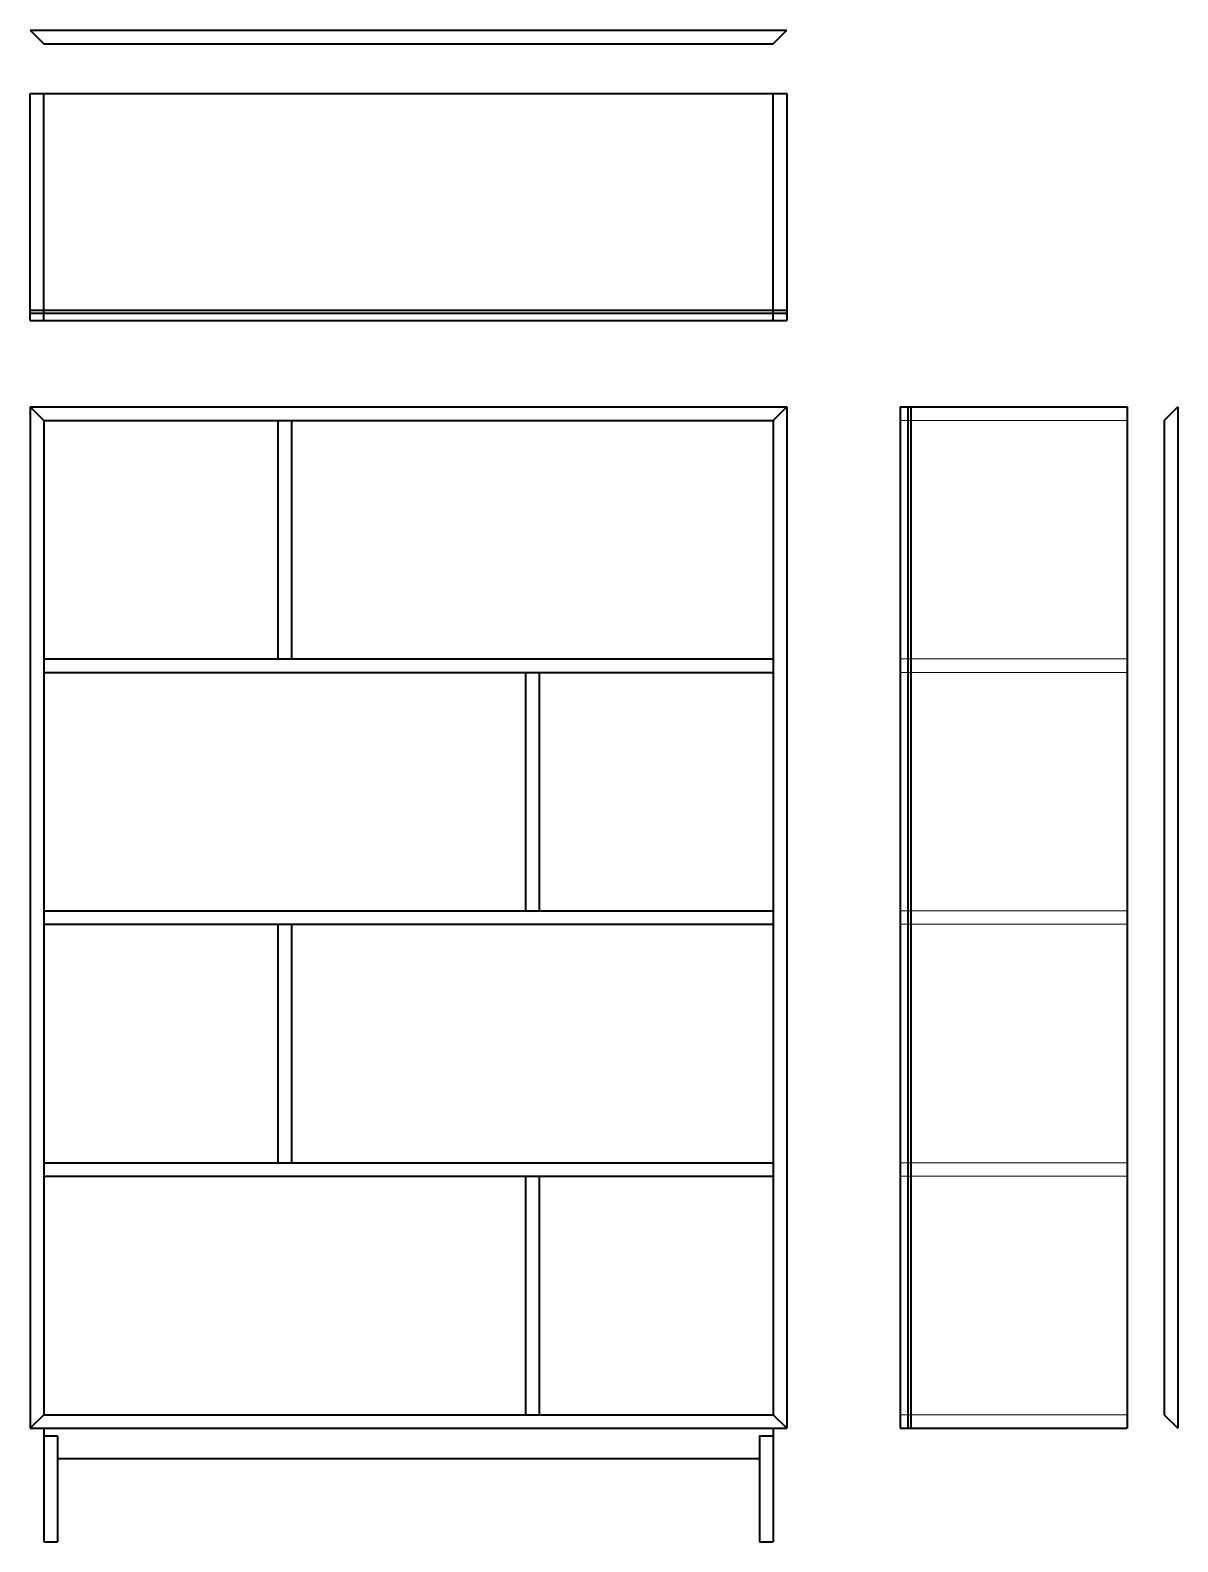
# Model space of a CAD drawing. Header units: metres. Extents: x 268 to 420, y -250 to -51.
import ezdxf

# ---------------------------------------------------------------- set-up
doc = ezdxf.new("R2010")
doc.units = ezdxf.units.M
doc.header["$MEASUREMENT"] = 0
doc.layers.add('Disegno 2D - Generale_Num_Penna__101', color=252, linetype='Continuous', lineweight=13)
doc.layers.add('Disegno 2D - Generale_Num_Penna__6', color=5, linetype='Continuous', lineweight=35)
doc.layers.add('Disegno 2D - Generale_Num_Penna__161', color=7, linetype='Continuous', lineweight=13, true_color=0x6a6a6a)

msp = doc.modelspace()

# ---------------------------------------------------------------- linework, layer by layer
at = {"layer": 'Disegno 2D - Generale_Num_Penna__101', "color": 252, "linetype": 'Continuous', "lineweight": 13}
for p, q in [((383.3, -133.64), (413.3, -133.64)), ((383.3, -135.44), (413.3, -135.44)), ((383.3, -166.94), (413.3, -166.94)), ((383.3, -168.74), (413.3, -168.74)), ((383.3, -200.24), (413.3, -200.24)), ((383.3, -202.04), (413.3, -202.04))]:
    msp.add_line(p, q, dxfattribs=at)
at = {"layer": 'Disegno 2D - Generale_Num_Penna__161', "color": 251, "linetype": 'Continuous', "lineweight": 13, "true_color": 0x6a6a6a}
for p, q in [((383.3, -102.14), (413.3, -102.14)), ((383.3, -233.54), (413.3, -233.54))]:
    msp.add_line(p, q, dxfattribs=at)
at = {"layer": 'Disegno 2D - Generale_Num_Penna__6', "color": 5, "linetype": 'Continuous', "lineweight": 35}
for p, q in [((268.3, -50.58), (368.3, -50.58)), ((268.3, -50.58), (270.1, -52.38)), ((366.5, -52.38), (368.3, -50.58)), ((270.1, -52.38), (366.5, -52.38)), ((268.3, -88.96), (268.3, -58.96)), ((268.3, -58.96), (368.3, -58.96)), ((270.1, -88.96), (270.1, -58.96)), ((366.5, -88.96), (366.5, -58.96)), ((368.3, -58.96), (368.3, -88.96)), ((268.3, -87.56), (368.3, -87.56)), ((268.3, -87.96), (368.3, -87.96)), ((268.3, -88.96), (368.3, -88.96)), ((268.3, -100.34), (268.3, -235.34)), ((268.3, -100.34), (368.3, -100.34)), ((268.3, -100.34), (270.1, -102.14)), ((366.5, -102.14), (368.3, -100.34)), ((368.3, -100.34), (368.3, -235.34)), ((383.3, -100.34), (383.3, -235.34)), ((383.3, -100.34), (413.3, -100.34)), ((384.3, -100.34), (384.3, -235.34)), ((384.7, -100.34), (384.7, -235.34)), ((413.3, -100.34), (413.3, -235.34)), ((418.19, -102.14), (419.99, -100.34)), ((419.99, -100.34), (419.99, -235.34)), ((270.1, -102.14), (366.5, -102.14)), ((270.1, -102.14), (270.1, -233.54)), ((301.03, -102.14), (301.03, -133.64)), ((302.83, -102.14), (302.83, -133.64)), ((366.5, -102.14), (366.5, -233.54)), ((418.19, -102.14), (418.19, -233.54)), ((270.1, -133.64), (366.5, -133.64)), ((270.1, -135.44), (366.5, -135.44)), ((333.77, -135.44), (333.77, -166.94)), ((335.57, -135.44), (335.57, -166.94)), ((270.1, -166.94), (366.5, -166.94)), ((270.1, -168.74), (366.5, -168.74)), ((301.03, -168.74), (301.03, -200.24)), ((302.83, -168.74), (302.83, -200.24)), ((270.1, -200.24), (366.5, -200.24)), ((270.1, -202.04), (366.5, -202.04)), ((333.77, -202.04), (333.77, -233.54)), ((335.57, -202.04), (335.57, -233.54)), ((270.1, -233.54), (268.3, -235.34)), ((270.1, -233.54), (366.5, -233.54)), ((366.5, -233.54), (368.3, -235.34)), ((418.19, -233.54), (419.99, -235.34)), ((268.3, -235.34), (368.3, -235.34)), ((270.1, -235.34), (270.1, -250.34)), ((270.1, -235.34), (366.5, -235.34)), ((270.1, -235.34), (270.1, -250.34)), ((366.5, -235.34), (366.5, -250.34)), ((383.3, -235.34), (413.3, -235.34)), ((270.1, -236.34), (271.9, -236.34)), ((271.9, -236.34), (271.9, -250.34)), ((364.7, -236.34), (364.7, -250.34)), ((364.7, -236.34), (364.7, -250.34)), ((364.7, -236.34), (366.5, -236.34)), ((271.9, -239.34), (364.7, -239.34)), ((270.1, -250.34), (271.9, -250.34)), ((364.7, -250.34), (366.5, -250.34))]:
    msp.add_line(p, q, dxfattribs=at)

doc.saveas('drawing.dxf')
